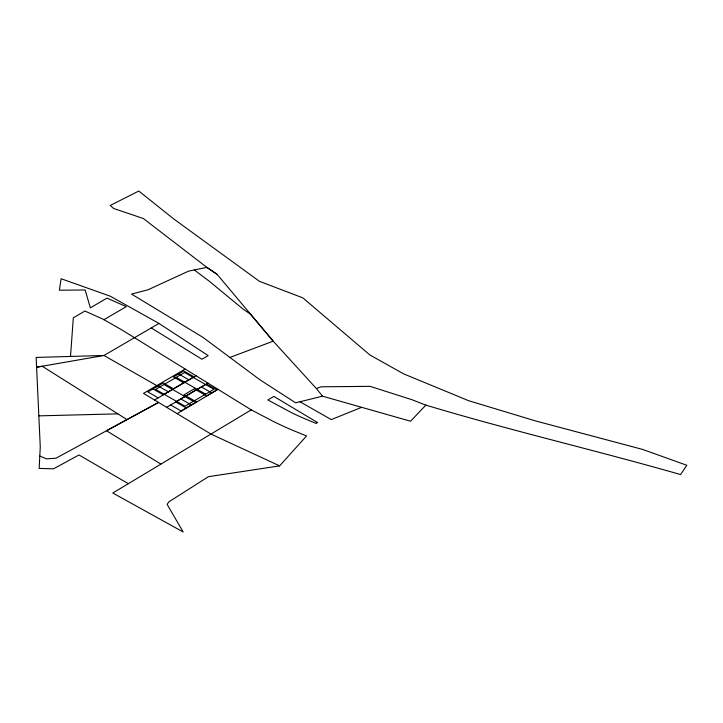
<?xml version="1.0" encoding="UTF-8"?>
<svg xmlns="http://www.w3.org/2000/svg" width="723" height="723" viewBox="0 0 723 723"><rect width="100%" height="100%" fill="white"/><g stroke="black" fill="none" stroke-linecap="round" stroke-linejoin="round"><path stroke-width="1.08" d="M128.314 483.678L78.997 454.966L53.52 468.811L39.15 468.414L40.271 447.004L36.15 357.442L103.976 355.472L158.97 323.434L208.179 355.617L201.943 359.259L151.261 327.926M70.511 356.439L73.321 317.822L84.916 311.026L103.127 319.223L122.187 330.104L251.233 409.869L273.167 421.337A337.379 194.785 0 0 0 292.562 430.275L306.543 435.933L279.638 465.874L208.369 476.701L168.866 501.852L167.13 504.374L183.163 531.974L112.797 493.023L251.233 409.869M217.081 274.297L206.886 267.402L143.344 218.518L113.737 208.513L110.23 205.477L138.789 191.026L173.619 218.861L259.403 281.301L302.82 297.858L369.842 354.93L403.561 373.845L468.685 400.723L535.49 420.913L642.566 449.408L686.85 465.278L680.596 474.559C595.978 450.33 510.167 430.474 425.865 405.124L410.556 421.229L322.53 396.186L295.626 402.819L260.054 379.882L203 337.388L131.532 294.08L147.989 289.796L188.549 271.143L206.886 267.402L217.081 274.288L273.195 341.175L316.394 388.567L322.53 396.186M177.153 413.664L218.003 389.317M103.931 319.693L126.308 306.624L106.986 298.12L90.348 307.844L85.151 289.986L59.385 290.203L61.103 278.726L110.303 296.204L158.97 323.434M185.169 369.046L143.516 393.348L210.818 433.999L279.638 465.874M164.094 394.243L193.05 377.343M154.532 400L196.05 375.77M176.548 401.355L205.504 384.455M166.642 407.311L208.025 383.163M361.202 407.519L331.279 419.602L299.946 401.753M316.394 388.567L321.003 386.796L370.104 386.353L411.776 399.656L425.865 405.124M230.068 357.388L273.195 341.175L250.628 314.306L242.801 308.857L209.254 281.22L194.315 269.968M38.97 415.861L117.867 413.845M39.81 456.059L46.462 458.852L55.996 458.21L158.572 402.44L106.498 430.745L160.868 464.076M156.774 385.621L103.976 355.472L36.62 367.212L42.214 366.236L127.004 419.602M194.126 376.9L183.741 370.971L173.484 376.963L183.859 382.883M206.579 384.012L216.954 389.932L206.688 395.924L194.252 388.829L183.985 394.821L196.421 401.916L181.021 410.908L170.646 404.979M178.617 373.963L188.992 379.891M201.446 387.004L211.821 392.932M176.258 377.361L205.657 394.152M173.592 388.875L163.217 382.955L147.817 391.938L158.192 397.867M163.94 384.555L193.339 401.346M158.084 385.946L168.459 391.875M180.913 398.988L191.288 404.916M152.951 388.938L163.326 394.866M175.779 401.979L186.154 407.908M317.189 422.349L316.376 423.506L309.561 420.75A315.264 182.015 0 0 1 291.333 412.562L267.844 399.946L273.827 396.385L317.189 422.349M184.573 372.508L155.617 389.408L185.025 406.199L213.972 389.299L184.573 372.508"/></g></svg>
